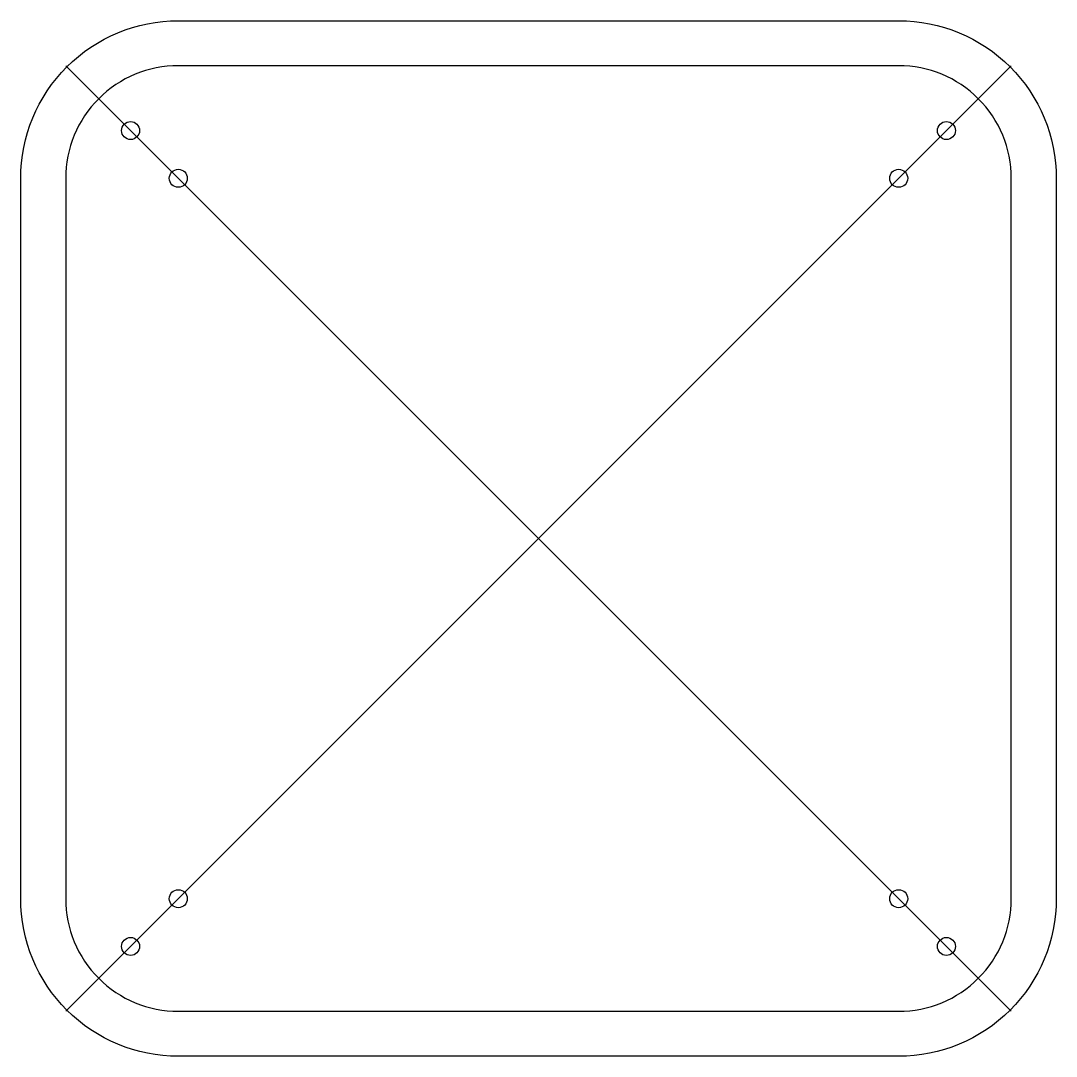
# Model space of a CAD drawing. Header units: millimetres. Extents: x -115 to 115, y -115 to 115.
import ezdxf

# ---------------------------------------------------------------- set-up
doc = ezdxf.new("R2010")
doc.units = ezdxf.units.MM
doc.layers.get('0').update_dxf_attribs({"linetype": 'CONTINUOUS'})

msp = doc.modelspace()

# ---------------------------------------------------------------- linework, layer by layer
for p, q in [((105, -105), (-105, 105)), ((-105, -105), (105, 105))]:
    msp.add_line(p, q)
for points in [[(80, 115, -0.414214), (115, 80), (115, -80, -0.414214), (80, -115), (-80, -115, -0.414214), (-115, -80), (-115, 80, -0.414214), (-80, 115)], [(-80, -105), (80, -105, 0.414214), (105, -80), (105, 80, 0.414214), (80, 105), (-80, 105, 0.414214), (-105, 80), (-105, -80, 0.414214)]]:
    msp.add_lwpolyline(points, format="xyb", close=True)
for centre in [(-90.61, 90.61), (90.61, 90.61), (-80, 80), (80, 80), (-80, -80), (80, -80), (-90.61, -90.61), (90.61, -90.61)]:
    msp.add_circle(centre, 2)

doc.saveas('drawing.dxf')
